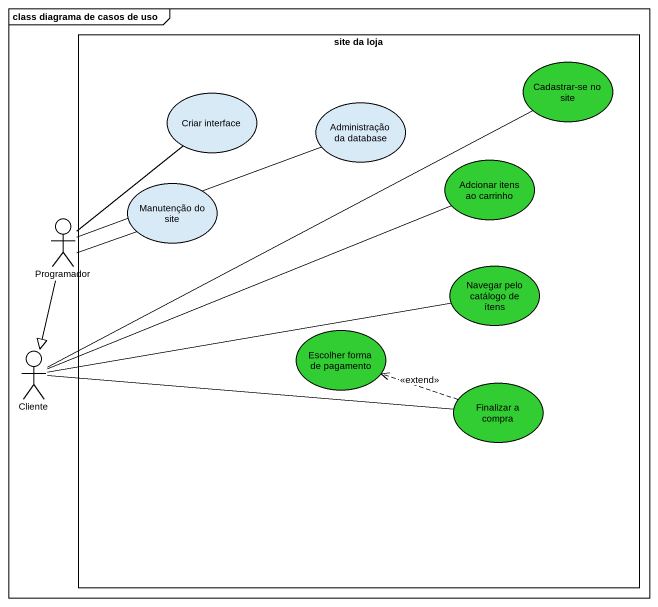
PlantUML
@startuml
mainframe class diagrama de casos de uso
rectangle "site da loja" as site_da_loja {
  usecase "Cadastrar-se no site" as Cadastrar_se_no_site #32CD32
  usecase "Criar interface" as Criar_interface
  usecase "Administração da database" as Administração_da_database
  usecase "Adcionar itens ao carrinho" as Adcionar_itens_ao_carrinho #32CD32
  usecase "Manutenção do site" as Manutenção_do_site
  usecase "Navegar pelo catálogo de ítens" as Navegar_pelo_catálogo_de #32CD32
  usecase "Escolher forma de pagamento" as Escolher_forma_de_pagamento #32CD32
  usecase "Finalizar a compra" as Finalizar_a_compra #32CD32
}
actor Programador
actor Cliente
Programador -up- Criar_interface
Programador -right- Administração_da_database
Programador -right- Manutenção_do_site
Programador --|> Cliente
Cliente -right- Cadastrar_se_no_site
Cliente -right- Adcionar_itens_ao_carrinho
Cliente -right- Navegar_pelo_catálogo_de
Cliente -right- Finalizar_a_compra
Finalizar_a_compra .left.> Escolher_forma_de_pagamento : <<extend>>
@enduml
